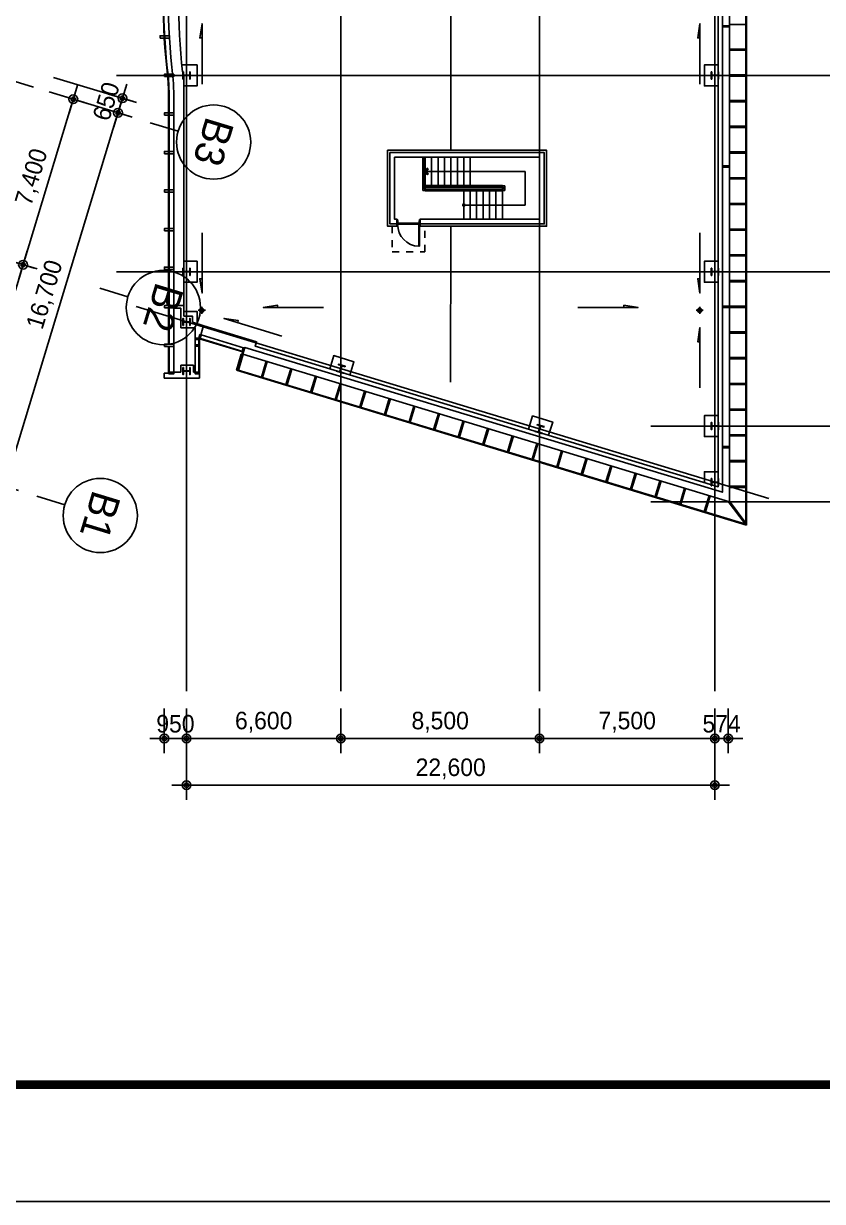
# Model space of a CAD drawing. Header units: metres. Extents: x 854089 to 1083578, y 553449 to 701949.
# Drawn here: x 964272 to 998444, y 553449 to 603847 of the extents above; entities that cross this region are included whole.
import ezdxf
from ezdxf.enums import TextEntityAlignment as Align

# ---------------------------------------------------------------- set-up
doc = ezdxf.new("R2010")
doc.units = ezdxf.units.M
doc.header["$LTSCALE"] = 300
doc.linetypes.add('CEN', pattern=[62, 60, -1, 0, -1])
doc.linetypes.add('HIDDEN', pattern=[2, 1, -1])
doc.layers.get('Defpoints').update_dxf_attribs({"color": 8})
for name, color, linetype in [('001dmp-FORM', 7, 'Continuous'), ('A-AL', 6, 'Continuous'), ('A-CEN', 1, 'CEN'), ('A-CEN-1', 1, 'Continuous'), ('A-CIRC', 6, 'Continuous'), ('A-DIM', 7, 'Continuous'), ('A-DOR', 4, 'Continuous'), ('A-ELE-9', 9, 'Continuous'), ('A-GRID-DIMS', 14, 'Continuous'), ('A-HAT-1', 9, 'Continuous'), ('A-STAIR', 4, 'Continuous'), ('A-SYM1', 7, 'Continuous'), ('A-WALL-CONC', 2, 'Continuous'), ('A-WIN-GLASS', 4, 'Continuous'), ('AL', 4, 'Continuous'), ('DIM', 7, 'Continuous'), ('DOR', 4, 'Continuous'), ('mk', 4, 'Continuous'), ('STEL', 3, 'Continuous'), ('STL', 3, 'Continuous'), ('STL1', 4, 'Continuous'), ('외장그레이팅', 4, 'Continuous'), ('프레임', 5, 'Continuous')]:
    doc.layers.add(name, color=color, linetype=linetype)
doc.layers.add('sol-land', color=8, linetype='Continuous', lineweight=25)
doc.styles.add('TEXT(돋음)', font='')
doc.styles.add('돋움', font='')
doc.styles.get('TEXT(돋음)').set_extended_font_data('Dotum')
doc.styles.get('돋움').set_extended_font_data('Dotum')
doc.dimstyles.new('DIM250', dxfattribs={"dimscale": 250, "dimtxt": 3, "dimasz": 1, "dimexe": 2, "dimexo": 3, "dimgap": 1, "dimtad": 1, "dimdec": 0, "dimzin": 0, "dimdsep": 46, "dimlunit": 6, "dimtxsty": 'TEXT(돋음)', "dimblk": 'Z_DOT', "dimcen": 2.5, "dimdle": 2, "dimclrd": 256, "dimclre": 256, "dimclrt": 3, "dimadec": 0, "dimazin": 0, "dimtfac": 1, "dimtdec": 0, "dimtix": 1, "dimtmove": 2, "dimatfit": 3, "dimldrblk": 'Z_DOT', "dimfxl": 1, "dimtolj": 1, "dimtzin": 0, "dimarcsym": 0})

# ---------------------------------------------------------------- blocks, each defined once
blk = doc.blocks.new('이중외피a')
at = {"layer": '외장그레이팅'}
for p, q in [((2453834, -667086, 0), (2453834, -750083, 0)), ((2453864, -667056, 0), (2453864, -750124, 0)), ((2432039, -743501, 0), (2432248, -742812, 0)), ((2432077, -743481, 0), (2432277, -742820, 0)), ((2432277, -742820, 0), (2432248, -742812, 0)), ((2453864, -750124, 0), (2432039, -743501, 0)), ((2453834, -750083, 0), (2432077, -743481, 0))]:
    blk.add_line(p, q, dxfattribs=at)
at = {"layer": '프레임'}
for p, q in [((2453834, -728711, 0), (2453124, -728711, 0)), ((2453834, -729761, 0), (2453124, -729761, 0)), ((2453834, -729811, 0), (2453124, -729811, 0)), ((2453834, -730861, 0), (2453124, -730861, 0)), ((2453834, -730911, 0), (2453124, -730911, 0)), ((2453834, -731961, 0), (2453124, -731961, 0)), ((2453834, -732011, 0), (2453124, -732011, 0)), ((2453834, -733061, 0), (2453124, -733061, 0)), ((2453834, -733111, 0), (2453124, -733111, 0)), ((2453834, -734161, 0), (2453124, -734161, 0)), ((2453834, -734211, 0), (2453124, -734211, 0)), ((2453834, -735261, 0), (2453124, -735261, 0)), ((2453834, -735311, 0), (2453124, -735311, 0)), ((2453834, -736361, 0), (2453124, -736361, 0)), ((2453834, -736411, 0), (2453124, -736411, 0)), ((2453834, -737461, 0), (2453124, -737461, 0)), ((2453834, -737511, 0), (2453124, -737511, 0)), ((2453834, -738561, 0), (2453124, -738561, 0)), ((2453834, -738611, 0), (2453124, -738611, 0)), ((2453834, -739661, 0), (2453124, -739661, 0)), ((2453834, -739711, 0), (2453124, -739711, 0)), ((2453834, -740761, 0), (2453124, -740761, 0)), ((2453834, -740811, 0), (2453124, -740811, 0)), ((2453834, -741861, 0), (2453124, -741861, 0)), ((2453834, -741911, 0), (2453124, -741911, 0)), ((2432303, -742734, 0), (2432077, -743481, 0)), ((2432331, -742816, 0), (2432125, -743496, 0)), ((2433312, -743114, 0), (2433105, -743793, 0)), ((2433359, -743128, 0), (2433153, -743808, 0)), ((2453834, -742961, 0), (2453124, -742961, 0)), ((2453834, -743011, 0), (2453124, -743011, 0)), ((2434364, -743433, 0), (2434158, -744113, 0)), ((2434412, -743448, 0), (2434206, -744127, 0)), ((2435417, -743753, 0), (2435211, -744432, 0)), ((2435465, -743767, 0), (2435258, -744447, 0)), ((2436469, -744072, 0), (2436263, -744751, 0)), ((2436517, -744087, 0), (2436311, -744766, 0)), ((2453834, -744061, 0), (2453124, -744061, 0)), ((2453834, -744111, 0), (2453124, -744111, 0)), ((2437522, -744391, 0), (2437316, -745071, 0)), ((2437570, -744406, 0), (2437364, -745085, 0)), ((2438575, -744711, 0), (2438368, -745390, 0)), ((2438622, -744725, 0), (2438416, -745405, 0)), ((2439627, -745030, 0), (2439421, -745710, 0)), ((2439675, -745045, 0), (2439469, -745724, 0)), ((2440680, -745350, 0), (2440474, -746029, 0)), ((2440728, -745364, 0), (2440522, -746044, 0)), ((2453834, -745161, 0), (2453124, -745161, 0)), ((2453834, -745211, 0), (2453124, -745211, 0)), ((2441732, -745669, 0), (2441526, -746348, 0)), ((2441780, -745684, 0), (2441574, -746363, 0)), ((2442785, -745988, 0), (2442579, -746668, 0)), ((2442833, -746003, 0), (2442627, -746682, 0)), ((2443838, -746308, 0), (2443631, -746987, 0)), ((2443885, -746322, 0), (2443679, -747002, 0)), ((2453834, -746261, 0), (2453124, -746261, 0)), ((2453834, -746311, 0), (2453124, -746311, 0)), ((2444890, -746627, 0), (2444684, -747307, 0)), ((2444938, -746642, 0), (2444732, -747321, 0)), ((2445943, -746947, 0), (2445737, -747626, 0)), ((2445991, -746961, 0), (2445785, -747641, 0)), ((2446995, -747266, 0), (2446789, -747945, 0)), ((2447043, -747281, 0), (2446837, -747960, 0)), ((2453834, -747361, 0), (2453124, -747361, 0)), ((2448048, -747585, 0), (2447842, -748265, 0)), ((2448096, -747600, 0), (2447890, -748279, 0)), ((2453834, -747411, 0), (2453124, -747411, 0)), ((2449101, -747905, 0), (2448895, -748584, 0)), ((2449149, -747919, 0), (2448942, -748599, 0)), ((2450153, -748224, 0), (2449947, -748904, 0)), ((2450201, -748239, 0), (2449995, -748918, 0)), ((2451206, -748544, 0), (2451000, -749223, 0)), ((2451254, -748558, 0), (2451048, -749238, 0)), ((2452259, -748863, 0), (2452052, -749542, 0)), ((2452306, -748878, 0), (2452100, -749557, 0)), ((2453834, -748461, 0), (2453124, -748461, 0)), ((2453834, -748511, 0), (2453124, -748511, 0)), ((2453071, -749110, 0), (2453793, -750071, 0)), ((2453124, -749097, 0), (2453834, -750042, 0))]:
    blk.add_line(p, q, dxfattribs=at)
blk = doc.blocks.new('dor-1000x200conc')
at = {"layer": 'A-DOR'}
for p, q in [((30, 1140), (30, 200)), ((60, 1140), (30, 1140)), ((60, 1140), (60, 200)), ((30, 200), (60, 200))]:
    blk.add_line(p, q, dxfattribs=at)
for points in [[(0, 200), (0, 0), (30, 0), (30, 45), (45, 45), (45, 155), (30, 155), (30, 200)], [(1000, 200), (1000, 0), (970, 0), (970, 45), (955, 45), (955, 155), (970, 155), (970, 200)]]:
    blk.add_lwpolyline(points, close=True, dxfattribs=at)
blk.add_arc((30, 200), 940, 0, 88.1729, dxfattribs=at)
at = {"layer": 'DOR', "color": 9}
for points in [[(30, 200), (970, 200)], [(955, 155), (45, 155)]]:
    blk.add_lwpolyline(points, dxfattribs=at)
blk = doc.blocks.new('*U27')
at = {"layer": 'STEL'}
blk.add_lwpolyline([(-25.5, -20, -0.4142136), (-7.5, -38), (-7.5, -272, -0.4142136), (-25.5, -290), (-152.5, -290), (-152.5, -310), (152.5, -310), (152.5, -290), (25.5, -290, -0.4142136), (7.5, -272), (7.5, -38, -0.4142136), (25.5, -20), (152.5, -20), (152.5, 0), (-152.5, 0), (-152.5, -20)], format="xyb", close=True, dxfattribs=at)
blk = doc.blocks.new('Z_DOT')
at = {"layer": 'DIM', "color": 7}
for p, q in [((0, -2.5), (0, 2.5)), ((-2.5, 0), (2.5, 0))]:
    blk.add_line(p, q, dxfattribs=at)
for radius in [0.75, 0.375]:
    blk.add_circle((0, 0), radius, dxfattribs=at)
blk = doc.blocks.new('*D103')
at = {"layer": 'A-DIM', "lineweight": -2, "transparency": 16777216}
for p, q in [((970293, 574536), (970293, 572758)), ((971243, 574536), (971243, 572758)), ((970043, 573258), (969793, 573258)), ((971243, 573258), (970293, 573258)), ((971493, 573258), (971743, 573258))]:
    blk.add_line(p, q, dxfattribs=at)
at = {"layer": 'Defpoints', "color": 0, "transparency": 16777216}
for p in [(970293, 575286), (971243, 575286), (970293, 573258)]:
    blk.add_point(p, dxfattribs=at)
at = {"layer": 'A-DIM', "lineweight": -2, "transparency": 16777216, "xscale": 250, "yscale": 250, "zscale": 250}
blk.add_blockref('Z_DOT', (970293, 573258), dxfattribs=at)
at = {"layer": 'A-DIM', "lineweight": -2, "transparency": 16777216, "xscale": 250, "yscale": 250, "zscale": 250, "rotation": 180.0000000005055}
blk.add_blockref('Z_DOT', (971243, 573258), dxfattribs=at)
at = {"layer": 'A-DIM', "color": 3, "transparency": 16777216, "insert": (970768, 573884), "char_height": 750, "attachment_point": 5, "style": 'TEXT(돋음)'}
blk.add_mtext('\\A1;950', dxfattribs=at)
blk = doc.blocks.new('*D104')
at = {"layer": 'A-DIM', "lineweight": -2, "transparency": 16777216}
for p, q in [((993843, 574536), (993843, 572758)), ((994417, 574536), (994417, 572758)), ((993593, 573258), (993343, 573258)), ((993843, 573258), (994417, 573258)), ((994667, 573258), (994917, 573258))]:
    blk.add_line(p, q, dxfattribs=at)
at = {"layer": 'Defpoints', "color": 0, "transparency": 16777216}
for p in [(993843, 575286), (994417, 575286), (994417, 573258)]:
    blk.add_point(p, dxfattribs=at)
at = {"layer": 'A-DIM', "lineweight": -2, "transparency": 16777216, "xscale": 250, "yscale": 250, "zscale": 250}
blk.add_blockref('Z_DOT', (993843, 573258), dxfattribs=at)
at = {"layer": 'A-DIM', "lineweight": -2, "transparency": 16777216, "xscale": 250, "yscale": 250, "zscale": 250, "rotation": 180}
blk.add_blockref('Z_DOT', (994417, 573258), dxfattribs=at)
at = {"layer": 'A-DIM', "color": 3, "transparency": 16777216, "insert": (994130, 573884), "char_height": 750, "attachment_point": 5, "style": 'TEXT(돋음)'}
blk.add_mtext('\\A1;574', dxfattribs=at)
blk = doc.blocks.new('*D105')
at = {"layer": 'A-DIM', "lineweight": -2, "transparency": 16777216}
for p, q in [((971243, 574536), (971243, 572758)), ((977843, 574536), (977843, 572758)), ((971493, 573258), (977593, 573258))]:
    blk.add_line(p, q, dxfattribs=at)
at = {"layer": 'Defpoints', "color": 0, "transparency": 16777216}
for p in [(971243, 575286), (977843, 575286), (977843, 573258)]:
    blk.add_point(p, dxfattribs=at)
at = {"layer": 'A-DIM', "lineweight": -2, "transparency": 16777216, "xscale": 250, "yscale": 250, "zscale": 250, "rotation": 180}
blk.add_blockref('Z_DOT', (971243, 573258), dxfattribs=at)
at = {"layer": 'A-DIM', "lineweight": -2, "transparency": 16777216, "xscale": 250, "yscale": 250, "zscale": 250}
blk.add_blockref('Z_DOT', (977843, 573258), dxfattribs=at)
at = {"layer": 'A-DIM', "color": 3, "transparency": 16777216, "insert": (974543, 573956), "char_height": 750, "attachment_point": 5, "style": 'TEXT(돋음)'}
blk.add_mtext('\\A1;6,600', dxfattribs=at)
blk = doc.blocks.new('*D106')
at = {"layer": 'A-DIM', "lineweight": -2, "transparency": 16777216}
for p, q in [((993843, 574536), (993843, 570758)), ((971243, 573786), (971243, 570758)), ((971493, 571258), (993593, 571258))]:
    blk.add_line(p, q, dxfattribs=at)
at = {"layer": 'Defpoints', "color": 0, "transparency": 16777216}
for p in [(993843, 575286), (971243, 574536), (993843, 571258)]:
    blk.add_point(p, dxfattribs=at)
at = {"layer": 'A-DIM', "lineweight": -2, "transparency": 16777216, "xscale": 250, "yscale": 250, "zscale": 250, "rotation": 180}
blk.add_blockref('Z_DOT', (971243, 571258), dxfattribs=at)
at = {"layer": 'A-DIM', "lineweight": -2, "transparency": 16777216, "xscale": 250, "yscale": 250, "zscale": 250}
blk.add_blockref('Z_DOT', (993843, 571258), dxfattribs=at)
at = {"layer": 'A-DIM', "color": 3, "transparency": 16777216, "insert": (982543, 571956), "char_height": 750, "attachment_point": 5, "style": 'TEXT(돋음)'}
blk.add_mtext('\\A1;22,600', dxfattribs=at)
blk = doc.blocks.new('*D107')
at = {"layer": 'A-DIM', "lineweight": -2, "transparency": 16777216}
for p, q in [((977843, 574536), (977843, 572758)), ((986343, 574536), (986343, 572758)), ((978093, 573258), (986093, 573258))]:
    blk.add_line(p, q, dxfattribs=at)
at = {"layer": 'Defpoints', "color": 0, "transparency": 16777216}
for p in [(977843, 575286), (986343, 575286), (986343, 573258)]:
    blk.add_point(p, dxfattribs=at)
at = {"layer": 'A-DIM', "lineweight": -2, "transparency": 16777216, "xscale": 250, "yscale": 250, "zscale": 250, "rotation": 180}
blk.add_blockref('Z_DOT', (977843, 573258), dxfattribs=at)
at = {"layer": 'A-DIM', "lineweight": -2, "transparency": 16777216, "xscale": 250, "yscale": 250, "zscale": 250}
blk.add_blockref('Z_DOT', (986343, 573258), dxfattribs=at)
at = {"layer": 'A-DIM', "color": 3, "transparency": 16777216, "insert": (982093, 573956), "char_height": 750, "attachment_point": 5, "style": 'TEXT(돋음)'}
blk.add_mtext('\\A1;8,500', dxfattribs=at)
blk = doc.blocks.new('*D108')
at = {"layer": 'A-DIM', "lineweight": -2, "transparency": 16777216}
for p, q in [((986343, 574536), (986343, 572758)), ((993843, 574536), (993843, 572758)), ((986593, 573258), (993593, 573258))]:
    blk.add_line(p, q, dxfattribs=at)
at = {"layer": 'Defpoints', "color": 0, "transparency": 16777216}
for p in [(986343, 575286), (993843, 575286), (993843, 573258)]:
    blk.add_point(p, dxfattribs=at)
at = {"layer": 'A-DIM', "lineweight": -2, "transparency": 16777216, "xscale": 250, "yscale": 250, "zscale": 250, "rotation": 180}
blk.add_blockref('Z_DOT', (986343, 573258), dxfattribs=at)
at = {"layer": 'A-DIM', "lineweight": -2, "transparency": 16777216, "xscale": 250, "yscale": 250, "zscale": 250}
blk.add_blockref('Z_DOT', (993843, 573258), dxfattribs=at)
at = {"layer": 'A-DIM', "color": 3, "transparency": 16777216, "insert": (990093, 573956), "char_height": 750, "attachment_point": 5, "style": 'TEXT(돋음)'}
blk.add_mtext('\\A1;7,500', dxfattribs=at)
blk = doc.blocks.new('*U40')
blk.add_line((0, 5), (0, 0))
blk.add_circle((0, 11.35), 6.35)
at = {"color": 3, "style": '돋움'}
blk.add_attdef('NO', text='', height=5, dxfattribs=at).set_placement((0, 11.35), align=Align.MIDDLE_CENTER)
blk = doc.blocks.new('*D129')
at = {"layer": 'A-DIM', "lineweight": -2, "transparency": 16777216}
for p, q in [((965369, 600921), (966877, 600464)), ((966326, 600370), (964323, 593767)), ((963220, 593840), (964728, 593382))]:
    blk.add_line(p, q, dxfattribs=at)
at = {"layer": 'Defpoints', "color": 0, "transparency": 16777216}
for p in [(964651, 601139), (962503, 594058), (964250, 593528)]:
    blk.add_point(p, dxfattribs=at)
at = {"layer": 'A-DIM', "lineweight": -2, "transparency": 16777216, "xscale": 250, "yscale": 250, "zscale": 250}
for p, rotation in [((966399, 600609), 73.1200000005122), ((964250, 593528), 253.1200000005122)]:
    blk.add_blockref('Z_DOT', p, dxfattribs=dict(at, rotation=rotation))
at = {"layer": 'A-DIM', "color": 3, "transparency": 16777216, "insert": (964657, 597271), "char_height": 750, "attachment_point": 5, "rotation": 73.12, "style": 'TEXT(돋음)'}
blk.add_mtext('\\A1;7,400', dxfattribs=at)
blk = doc.blocks.new('*D130')
at = {"layer": 'A-DIM', "lineweight": -2, "transparency": 16777216}
for p, q in [((963220, 593840), (964728, 593382)), ((964177, 593288), (961622, 584867)), ((960520, 584941), (962028, 584483))]:
    blk.add_line(p, q, dxfattribs=at)
at = {"layer": 'Defpoints', "color": 0, "transparency": 16777216}
for p in [(962503, 594058), (959802, 585158), (961550, 584628)]:
    blk.add_point(p, dxfattribs=at)
at = {"layer": 'A-DIM', "lineweight": -2, "transparency": 16777216, "xscale": 250, "yscale": 250, "zscale": 250}
for p, rotation in [((964250, 593528), 73.1200000005114), ((961550, 584628), 253.1200000005114)]:
    blk.add_blockref('Z_DOT', p, dxfattribs=dict(at, rotation=rotation))
at = {"layer": 'A-DIM', "color": 3, "transparency": 16777216, "insert": (962232, 589281), "char_height": 750, "attachment_point": 5, "rotation": 73.12, "style": 'TEXT(돋음)'}
blk.add_mtext('\\A1;9,300', dxfattribs=at)
blk = doc.blocks.new('*D131')
at = {"layer": 'A-DIM', "lineweight": -2, "transparency": 16777216}
for p, q in [((965369, 600921), (968791, 599883)), ((963536, 584287), (968240, 599789)), ((960520, 584941), (963942, 583902))]:
    blk.add_line(p, q, dxfattribs=at)
at = {"layer": 'Defpoints', "color": 0, "transparency": 16777216}
for p in [(964651, 601139), (968313, 600028), (959802, 585158)]:
    blk.add_point(p, dxfattribs=at)
at = {"layer": 'A-DIM', "lineweight": -2, "transparency": 16777216, "xscale": 250, "yscale": 250, "zscale": 250}
for p, rotation in [((968313, 600028), 73.12000000050872), ((963463, 584048), 253.1200000005087)]:
    blk.add_blockref('Z_DOT', p, dxfattribs=dict(at, rotation=rotation))
at = {"layer": 'A-DIM', "color": 3, "transparency": 16777216, "insert": (965220, 592240), "char_height": 750, "attachment_point": 5, "rotation": 73.12, "style": 'TEXT(돋음)'}
blk.add_mtext('\\A1;16,700', dxfattribs=at)
blk = doc.blocks.new('*D132')
at = {"layer": 'A-DIM', "lineweight": -2, "transparency": 16777216}
for p, q in [((965558, 601543), (968980, 600505)), ((965369, 600921), (968791, 599883)), ((968574, 600889), (968647, 601128)), ((968501, 600650), (968313, 600028)), ((968240, 599789), (968167, 599550))]:
    blk.add_line(p, q, dxfattribs=at)
at = {"layer": 'Defpoints', "color": 0, "transparency": 16777216}
for p in [(964840, 601761), (964651, 601139), (968313, 600028)]:
    blk.add_point(p, dxfattribs=at)
at = {"layer": 'A-DIM', "lineweight": -2, "transparency": 16777216, "xscale": 250, "yscale": 250, "zscale": 250}
for p, rotation in [((968501, 600650), 253.1200000004113), ((968313, 600028), 73.12000000041132)]:
    blk.add_blockref('Z_DOT', p, dxfattribs=dict(at, rotation=rotation))
at = {"layer": 'A-DIM', "color": 3, "transparency": 16777216, "insert": (967808, 600521), "char_height": 750, "attachment_point": 5, "rotation": 73.12, "style": 'TEXT(돋음)'}
blk.add_mtext('\\A1;650', dxfattribs=at)
blk = doc.blocks.new('xref-sheet(건축)')
at = {"layer": '001dmp-FORM', "color": 30}
blk.add_lwpolyline([(8410, 5940), (0, 5940), (0, 0), (8410, 0)], close=True, dxfattribs=at)
at = {"layer": '001dmp-FORM', "const_width": 15}
blk.add_lwpolyline([(300, 200), (300, 5740), (8210, 5740), (8210, 200)], close=True, dxfattribs=at)

msp = doc.modelspace()

# ---------------------------------------------------------------- hatches: boundary and pattern name
at = {"layer": 'A-SYM1'}
msp.add_hatch(color=7, dxfattribs=at).paths.add_polyline_path([(981537.9, 597659.3), (981576.4, 597637.1), (981509.7, 597521.6), (981576.4, 597406.1), (981537.9, 597383.9), (981458.4, 597521.6)])
msp.add_hatch(color=7, dxfattribs=at).paths.add_polyline_path([(981537.9, 597659.3), (981576.4, 597637.1), (981509.7, 597521.6), (981576.4, 597406.1), (981537.9, 597383.9), (981458.4, 597521.6)])
h = msp.add_hatch(color=7, dxfattribs=at)
edge = h.paths.add_edge_path()
edge.add_arc((983103.4, 596081.6), 80, 540, 720, ccw=False)
edge.add_arc((983103.4, 596081.6), 80, 360, 540, ccw=False)
h = msp.add_hatch(color=7, dxfattribs=at)
edge = h.paths.add_edge_path()
edge.add_arc((983103.4, 596081.6), 80, 540, 720, ccw=False)
edge.add_arc((983103.4, 596081.6), 80, 360, 540, ccw=False)

# ---------------------------------------------------------------- linework, layer by layer
at = {"elevation": 0}
for points in [[(970110.6, 603226.6), (970110.6, 603326.6), (970510.6, 603326.6), (970510.6, 603226.6)], [(970294, 601576.6), (970294, 601676.6), (970694, 601676.6), (970694, 601576.6)], [(970294, 599926.7), (970294, 600026.7), (970694, 600026.7), (970694, 599926.7)], [(970294, 598276.7), (970294, 598376.7), (970694, 598376.7), (970694, 598276.7)], [(970294, 596626.7), (970294, 596726.7), (970694, 596726.7), (970694, 596626.7)], [(970294, 594976.6), (970294, 595076.6), (970694, 595076.6), (970694, 594976.6)], [(970294, 593326.7), (970294, 593426.7), (970694, 593426.7), (970694, 593326.7)], [(970294, 591676.7), (970294, 591776.7), (970694, 591776.7), (970694, 591676.7)], [(970294, 590026.7), (970294, 590126.7), (970694, 590126.7), (970694, 590026.7)]]:
    msp.add_lwpolyline(points, close=True, dxfattribs=at)
at = {"layer": 'A-AL', "ltscale": 3, "elevation": 0}
for points in [[(915886.6, 646914.8), (909565.3, 667746.6), (994463.4, 667746.6), (994463.4, 583386.9), (973651.2, 589702.2), (973738.2, 589989.3), (994163.4, 583791.4), (994163.4, 624326.6), (993343.4, 624326.6)], [(980243.4, 595276.6), (980243.4, 595176.6), (979843.4, 595176.6), (979843.4, 598426.6), (986643.4, 598426.6), (986643.4, 595176.6), (981243.4, 595176.6), (981243.4, 595276.6)], [(980243.4, 595276.6), (980243.4, 595176.6), (979843.4, 595176.6), (979843.4, 598426.6), (986643.4, 598426.6), (986643.4, 595176.6), (981243.4, 595176.6), (981243.4, 595276.6)]]:
    msp.add_lwpolyline(points, dxfattribs=at)
at = {"layer": 'A-CEN'}
for p, q in [((971893.4, 591423.7, 0), (971893.4, 591732.7, 0)), ((993193.4, 591423.7, 0), (993193.4, 591732.7, 0)), ((971738.9, 591578.2, 0), (972047.9, 591578.2, 0)), ((993038.9, 591578.2, 0), (993347.9, 591578.2, 0))]:
    msp.add_line(p, q, dxfattribs=at)
at = {"layer": 'A-CEN-1', "linetype": 'Continuous'}
for p, q in [((971243.4, 681575.2), (971243.4, 575286)), ((977843.4, 681575.2), (977843.4, 575286)), ((986343.4, 681575.2), (986343.4, 575286)), ((993843.4, 681575.2), (993843.4, 575286)), ((917731.6, 615376.4), (964690.2, 601127.2)), ((1019023.5, 601626.6), (968243.4, 601626.6)), ((1019023.5, 593226.6), (968243.4, 593226.6)), ((969084.4, 591735.9), (996149.3, 583523.2)), ((1019023.5, 586626.6), (991103.1, 586626.6)), ((1019023.5, 583386.9), (991103.1, 583386.9))]:
    msp.add_line(p, q, dxfattribs=at)
at = {"layer": 'A-CIRC', "const_width": 125, "elevation": 0}
for points in [[(994163.4, 603726.6), (994463.4, 603726.6)], [(994163.4, 597726.6), (994463.4, 597726.6)], [(994163.4, 591726.6), (994463.4, 591726.6)], [(994163.4, 585726.6), (994463.4, 585726.6)]]:
    msp.add_lwpolyline(points, dxfattribs=at)
at = {"layer": 'A-CIRC'}
for centre, radius in [((971893.4, 591578.2, 0), 93.7), ((993193.4, 591578.2, 0), 93.7), ((971893.4, 591578.2, 0), 75), ((993193.4, 591578.2, 0), 75)]:
    msp.add_circle(centre, radius, dxfattribs=at)
at = {"layer": 'A-ELE-9', "elevation": 0}
for points in [[(993989, 624326.6), (993989, 584027.5), (974181.5, 590038), (974240.9, 590233.8), (971980.3, 590919.8)], [(971043.6, 602076.6), (971693.4, 602076.6), (971693.4, 601176.6), (971128.4, 601176.6)], [(993989.2, 601176.6), (993393.4, 601176.6), (993393.4, 602076.6), (993989.2, 602076.6)], [(971128.4, 591781.6), (971128.4, 601619.1)], [(971128.4, 593676.6), (971693.4, 593676.6), (971693.4, 592776.6), (971128.4, 592776.6)], [(993989.2, 592776.6), (993393.4, 592776.6), (993393.4, 593676.6), (993989.2, 593676.6)], [(971128.4, 591530.3), (971693.3, 591530.3), (971693.3, 591006.9)], [(977370.5, 589069.1), (977543.5, 589639.3), (978404.7, 589377.9), (978231.7, 588807.8)], [(985870.5, 586489.8), (986043.5, 587060), (986904.7, 586798.7), (986731.7, 586228.5)], [(993989.2, 586176.6), (993393.4, 586176.6), (993393.4, 587076.6), (993989.2, 587076.6)], [(993393.4, 584208.3), (993393.4, 584672.9), (993989.2, 584672.9)]]:
    msp.add_lwpolyline(points, dxfattribs=at)
at = {"layer": 'A-HAT-1', "linetype": 'HIDDEN', "elevation": 0}
msp.add_lwpolyline([(980043.4, 595176.6), (980043.4, 594076.6), (981443.4, 594076.6), (981443.4, 595176.6)], dxfattribs=at)
at = {"layer": 'A-STAIR'}
for p, q in [((981353.4, 598126.6, 0), (981353.4, 596706.6, 0)), ((981353.4, 598126.6, 0), (981353.4, 596706.6, 0)), ((981403.4, 598126.6, 0), (981403.4, 596756.6, 0)), ((981403.4, 598126.6, 0), (981403.4, 596756.6, 0)), ((981453.4, 598126.6, 0), (981453.4, 596756.6, 0)), ((981453.4, 598126.6, 0), (981453.4, 596756.6, 0)), ((981728.4, 598126.6, 0), (981728.4, 596916.6, 0)), ((981728.4, 598126.6, 0), (981728.4, 596916.6, 0)), ((982003.4, 598126.6, 0), (982003.4, 596916.6, 0)), ((982003.4, 598126.6, 0), (982003.4, 596916.6, 0)), ((982278.4, 598126.6, 0), (982278.4, 596916.6, 0)), ((982278.4, 598126.6, 0), (982278.4, 596916.6, 0)), ((982553.4, 598126.6, 0), (982553.4, 596916.6, 0)), ((982553.4, 598126.6, 0), (982553.4, 596916.6, 0)), ((982828.4, 598126.6, 0), (982828.4, 596916.6, 0)), ((982828.4, 598126.6, 0), (982828.4, 596916.6, 0)), ((983103.4, 598126.6, 0), (983103.4, 596916.6, 0)), ((983103.4, 598126.6, 0), (983103.4, 596916.6, 0)), ((983378.4, 598126.6, 0), (983378.4, 596916.6, 0)), ((983378.4, 598126.6, 0), (983378.4, 596916.6, 0)), ((981403.4, 596756.6, 0), (984803.4, 596756.6, 0)), ((981403.4, 596756.6, 0), (984803.4, 596756.6, 0)), ((981453.4, 596916.6, 0), (984753.4, 596916.6, 0)), ((981453.4, 596916.6, 0), (984753.4, 596916.6, 0)), ((981453.4, 596896.6, 0), (984853.4, 596896.6, 0)), ((981453.4, 596896.6, 0), (984853.4, 596896.6, 0)), ((981453.4, 596846.6, 0), (984803.4, 596846.6, 0)), ((981453.4, 596846.6, 0), (984803.4, 596846.6, 0)), ((984753.4, 596846.6, 0), (984753.4, 596756.6, 0)), ((984753.4, 596846.6, 0), (984753.4, 596756.6, 0)), ((984803.4, 596846.6, 0), (984803.4, 596756.6, 0)), ((984803.4, 596846.6, 0), (984803.4, 596756.6, 0)), ((984853.4, 596896.6, 0), (984853.4, 596706.6, 0)), ((984853.4, 596896.6, 0), (984853.4, 596706.6, 0)), ((981353.4, 596706.6, 0), (984853.4, 596706.6, 0)), ((981353.4, 596706.6, 0), (984853.4, 596706.6, 0)), ((981453.4, 596686.6, 0), (984753.4, 596686.6, 0)), ((981453.4, 596686.6, 0), (984753.4, 596686.6, 0)), ((983103.4, 596686.6, 0), (983103.4, 595476.6, 0)), ((983103.4, 596686.6, 0), (983103.4, 595476.6, 0)), ((983378.4, 596686.6, 0), (983378.4, 595476.6, 0)), ((983378.4, 596686.6, 0), (983378.4, 595476.6, 0)), ((983653.4, 596686.6, 0), (983653.4, 595476.6, 0)), ((983653.4, 596686.6, 0), (983653.4, 595476.6, 0)), ((983928.4, 596686.6, 0), (983928.4, 595476.6, 0)), ((983928.4, 596686.6, 0), (983928.4, 595476.6, 0)), ((984203.4, 596686.6, 0), (984203.4, 595476.6, 0)), ((984203.4, 596686.6, 0), (984203.4, 595476.6, 0)), ((984478.4, 596686.6, 0), (984478.4, 595476.6, 0)), ((984478.4, 596686.6, 0), (984478.4, 595476.6, 0)), ((984753.4, 596706.6, 0), (984753.4, 595476.6, 0)), ((984753.4, 596706.6, 0), (984753.4, 595476.6, 0))]:
    msp.add_line(p, q, dxfattribs=at)
at = {"layer": 'A-STAIR', "elevation": 0}
for points in [[(984753.4, 596916.6), (984753.4, 596896.6)], [(981453.4, 596686.6), (981453.4, 596706.6)]]:
    msp.add_lwpolyline(points, dxfattribs=at)
at = {"layer": 'A-SYM1', "color": 7}
for p, q in [((981458.4, 597521.6, 0), (985733.4, 597521.6, 0)), ((981458.4, 597521.6, 0), (985733.4, 597521.6, 0)), ((985733.4, 597521.6, 0), (985733.4, 596081.6, 0)), ((985733.4, 597521.6, 0), (985733.4, 596081.6, 0)), ((983103.4, 596081.6, 0), (985733.4, 596081.6, 0)), ((983103.4, 596081.6, 0), (985733.4, 596081.6, 0))]:
    msp.add_line(p, q, dxfattribs=at)
at = {"layer": 'A-SYM1', "color": 7, "elevation": 0}
msp.add_lwpolyline([(981576.4, 597637.1), (981509.7, 597521.6), (981576.4, 597406.1), (981537.9, 597383.9), (981458.4, 597521.6), (981537.9, 597659.3)], close=True, dxfattribs=at)
msp.add_lwpolyline([(981576.4, 597637.1), (981509.7, 597521.6), (981576.4, 597406.1), (981537.9, 597383.9), (981458.4, 597521.6), (981537.9, 597659.3)], close=True, dxfattribs=at)
at = {"layer": 'A-WALL-CONC', "elevation": 0}
msp.add_lwpolyline([(979943.4, 598326.6), (979943.4, 595276.6), (980243.4, 595276.6), (980243.4, 595476.6), (980143.4, 595476.6), (980143.4, 598126.6), (986343.4, 598126.6), (986343.4, 595476.6), (981243.4, 595476.6), (981243.4, 595276.6), (986543.4, 595276.6), (986543.4, 598326.6)], close=True, dxfattribs=at)
at = {"layer": 'A-WIN-GLASS', "color": 9}
for p, q in [((971088.4, 601779.1, 0), (971075.9, 601779.1, 0)), ((970694, 600887.7, 0), (970694, 588934.1, 0)), ((971613.4, 588934.1, 0), (971613.4, 590330.3, 0)), ((971874.4, 590523.8, 0), (973729.6, 589960.9, 0))]:
    msp.add_line(p, q, dxfattribs=at)
at = {"layer": 'A-WIN-GLASS'}
for p, q in [((970470, 600886.6, 0), (970470, 591776.7, 0)), ((970494, 600886.6, 0), (970494, 591776.7, 0)), ((970470, 591676.7, 0), (970470, 590126.7, 0)), ((970494, 591676.7, 0), (970494, 590126.7, 0)), ((971769.4, 588896.6, 0), (971769.4, 590360.3, 0)), ((971793.4, 590360.3, 0), (971769.4, 590360.3, 0)), ((971800.4, 590383.3, 0), (971793.4, 590360.3, 0)), ((971793.4, 590360.3, 0), (973648.6, 589797.3, 0)), ((971793.4, 588896.6, 0), (971793.4, 590360.3, 0)), ((971800.4, 590383.3, 0), (973655.6, 589820.3, 0)), ((970470, 590026.7, 0), (970470, 588886.6, 0)), ((970494, 590026.7, 0), (970494, 588886.6, 0)), ((973648.6, 589797.3, 0), (973655.6, 589820.3, 0)), ((970494, 588896.6, 0), (970470, 588896.6, 0)), ((971769.4, 588896.6, 0), (971793.4, 588896.6, 0))]:
    msp.add_line(p, q, dxfattribs=at)
at = {"layer": 'A-WIN-GLASS', "elevation": 0}
for points in [[(971769.4, 590390.3), (971613.4, 590390.3), (971613.4, 590330.3), (971769.4, 590330.3)], [(971874.4, 590523.8), (971817, 590541.2), (971771.7, 590392), (971829.1, 590374.5)], [(971769.4, 590106.7), (971613.4, 590106.7), (971613.4, 590046.7), (971769.4, 590046.7)], [(973729.6, 589960.9), (973672.2, 589978.3), (973626.9, 589829), (973684.3, 589811.6)], [(970694, 588934.1), (970494, 588934.1), (970494, 588859.1), (970694, 588859.1)], [(971769.4, 588934.1), (971613.4, 588934.1), (971613.4, 588859.1), (971769.4, 588859.1)]]:
    msp.add_lwpolyline(points, close=True, dxfattribs=at)
at = {"layer": 'A-WIN-GLASS'}
for centre, radius, start, end in [((998743.4, 604926.6, 0), 28505, 173.15575, 186.84425), ((998743.4, 604926.6, 0), 28481, 173.15575, 186.84425), ((963214, 600886.6, 0), 7256, 0, 5.13692), ((963214, 600886.6, 0), 7280, 0, 5.13692)]:
    msp.add_arc(centre, radius, start, end, dxfattribs=at)
at = {"layer": 'A-WIN-GLASS', "color": 9}
for centre, radius, start, end in [((998743.4, 604926.6, 0), 28281, 173.15575, 186.84425), ((998743.4, 604926.6, 0), 27846, 173.50985, 186.49015), ((963214, 600886.6, 0), 7480, 0, 5.13692)]:
    msp.add_arc(centre, radius, start, end, dxfattribs=at)
at = {"layer": 'AL'}
for p, q in [((970694, 591781.6, 0), (971128.4, 591781.6, 0)), ((970694, 591671.6, 0), (970993.4, 591671.6, 0)), ((970993.4, 590830.7, 0), (970993.4, 591671.6, 0)), ((971128.4, 591781.6, 0), (971128.4, 591330.7, 0)), ((971613.4, 590830.7, 0), (970993.4, 590830.7, 0)), ((971980.3, 590919.8, 0), (971493.4, 591067.6, 0)), ((971613.4, 590339.7, 0), (971613.4, 590830.7, 0)), ((971613.4, 590390.3, 0), (971613.4, 590830.7, 0)), ((971847.9, 590531.8, 0), (971966.9, 590923.9, 0)), ((970993.4, 588934.1, 0), (970993.4, 589226.6, 0)), ((970993.4, 589226.6, 0), (971537.4, 589226.6, 0)), ((971537.4, 589226.6, 0), (971537.4, 588934.1, 0)), ((970694, 588934.1, 0), (970993.4, 588934.1, 0)), ((971613.4, 588934.1, 0), (971537.4, 588934.1, 0))]:
    msp.add_line(p, q, dxfattribs=at)
at = {"layer": 'AL', "elevation": 0}
msp.add_lwpolyline([(971128.4, 591330.7), (971493.4, 591330.7), (971493.4, 591067.6)], dxfattribs=at)
at = {"layer": 'mk', "elevation": 0}
for points in [[(971905.1, 601259.8), (971905.1, 603842.2), (971811, 603230.7), (971905.1, 603230.7)], [(993205.1, 601259.8), (993205.1, 603842.2), (993111, 603230.7), (993205.1, 603230.7)], [(971905.1, 594896.6), (971905.1, 592314.1), (971811, 592925.6), (971905.1, 592925.6)], [(993205.1, 594896.6), (993205.1, 592314.1), (993111, 592925.6), (993205.1, 592925.6)], [(977108.2, 591700.2), (974525.7, 591700.2), (975137.2, 591794.3), (975137.2, 591700.2)], [(987978.6, 591700.2), (990561.1, 591700.2), (989949.5, 591794.3), (989949.5, 591700.2)], [(975317.2, 590478.4), (972846, 591228.3), (973458.5, 591140.7), (973431.2, 591050.7)], [(993205.1, 588259.8), (993205.1, 590842.2), (993111, 590230.7), (993205.1, 590230.7)]]:
    msp.add_lwpolyline(points, dxfattribs=at)
at = {"layer": 'sol-land'}
for p, q in [((982543.4, 624326.6, 0), (982543.4, 598426.6, 0)), ((982543.4, 595176.6, 0), (982533.5, 588507.4, 0))]:
    msp.add_line(p, q, dxfattribs=at)
at = {"layer": 'STL1'}
for p, q in [((970494, 588886.6, 0), (970293.4, 588886.6, 0)), ((970293.4, 588886.6, 0), (970293.4, 588676.6, 0)), ((970293.4, 588676.6, 0), (971793.4, 588676.6, 0)), ((971769.4, 588886.6, 0), (971793.4, 588886.6, 0)), ((971793.4, 588676.6, 0), (971793.4, 588886.6, 0))]:
    msp.add_line(p, q, dxfattribs=at)
at = {"layer": '프레임'}
for p, q in [((995173.4, 603801.6, 0), (994463.4, 603801.6, 0)), ((995173.4, 602751.6, 0), (994463.4, 602751.6, 0)), ((995173.4, 602701.6, 0), (994463.4, 602701.6, 0)), ((995173.4, 601651.6, 0), (994463.4, 601651.6, 0)), ((995173.4, 601651.6, 0), (994463.4, 601651.6, 0)), ((995173.4, 601601.6, 0), (994463.4, 601601.6, 0)), ((995173.4, 601601.6, 0), (994463.4, 601601.6, 0)), ((995173.4, 600551.6, 0), (994463.4, 600551.6, 0)), ((995173.4, 600501.6, 0), (994463.4, 600501.6, 0)), ((995173.4, 599451.6, 0), (994463.4, 599451.6, 0)), ((995173.4, 599401.6, 0), (994463.4, 599401.6, 0)), ((995173.4, 598351.6, 0), (994463.4, 598351.6, 0)), ((995173.4, 598301.6, 0), (994463.4, 598301.6, 0)), ((995173.4, 597251.6, 0), (994463.4, 597251.6, 0)), ((995173.4, 597201.6, 0), (994463.4, 597201.6, 0)), ((995173.4, 596151.6, 0), (994463.4, 596151.6, 0)), ((995173.4, 596101.6, 0), (994463.4, 596101.6, 0)), ((995173.4, 595051.6, 0), (994463.4, 595051.6, 0)), ((995173.4, 595001.6, 0), (994463.4, 595001.6, 0)), ((995173.4, 593951.6, 0), (994463.4, 593951.6, 0)), ((995173.4, 593901.6, 0), (994463.4, 593901.6, 0)), ((995173.4, 592851.6, 0), (994463.4, 592851.6, 0)), ((995173.4, 592801.6, 0), (994463.4, 592801.6, 0)), ((995173.4, 591751.6, 0), (994463.4, 591751.6, 0)), ((995173.4, 591701.6, 0), (994463.4, 591701.6, 0)), ((995173.4, 590651.6, 0), (994463.4, 590651.6, 0)), ((995173.4, 590601.6, 0), (994463.4, 590601.6, 0)), ((995173.4, 589551.6, 0), (994463.4, 589551.6, 0)), ((995173.4, 589501.6, 0), (994463.4, 589501.6, 0)), ((995173.4, 588451.6, 0), (994463.4, 588451.6, 0)), ((995173.4, 588401.6, 0), (994463.4, 588401.6, 0)), ((995173.4, 587351.6, 0), (994463.4, 587351.6, 0)), ((995173.4, 587301.6, 0), (994463.4, 587301.6, 0)), ((995173.4, 586251.6, 0), (994463.4, 586251.6, 0)), ((995173.4, 586201.6, 0), (994463.4, 586201.6, 0)), ((995173.4, 585151.6, 0), (994463.4, 585151.6, 0)), ((995173.4, 585101.6, 0), (994463.4, 585101.6, 0)), ((995173.4, 584051.6, 0), (994463.4, 584051.6, 0)), ((995173.4, 584001.6, 0), (994463.4, 584001.6, 0))]:
    msp.add_line(p, q, dxfattribs=at)

# ---------------------------------------------------------------- block references
at = {"xscale": 24.9999912600033, "yscale": 24.9999912364292, "zscale": 24.99999123690949}
msp.add_blockref('xref-sheet(건축)', (854089, 553449.2), dxfattribs=at)
msp.add_blockref('이중외피a', (-1458661, 1332512.7))
at = {"rotation": 179.9999997198555}
msp.add_blockref('dor-1000x200conc', (981243.4, 595456.6, 0), dxfattribs=at)
at = {"layer": 'A-GRID-DIMS'}
for p, xscale, yscale, zscale, rotation, values in [((969687.2, 599600.6, 0), 250.000000000148, 250.000000000148, 250.000000000148, 253.1091880897799, {'NO': 'B3'}), ((967538.5, 592519.4, 0), 250.0000000002156, 250.0000000002156, 250.0000000002156, 253.1091880897289, {'NO': 'B2'}), ((967538.5, 592519.4, 0), 250.000000000148, 250.000000000148, 250.000000000148, 253.1091880897799, {'NO': 'B2'}), ((964838.1, 583620.1, 0), 250.0000000001094, 250.0000000001094, 250.0000000001094, 253.109180622014, {'NO': 'B1'})]:
    msp.add_blockref('*U40', p, dxfattribs=dict(at, xscale=xscale, yscale=yscale, zscale=zscale, rotation=rotation)).add_auto_attribs(values)
at = {"layer": 'STL', "xscale": -1}
for p, rotation in [((971088.4, 601626.6, 0), 89.99999978655657), ((993998.4, 601626.6, 0), 269.9999997865566), ((971088.4, 593226.6, 0), 89.99999978655657), ((993998.4, 593226.6, 0), 269.9999997865566), ((971088.4, 591080.7, 0), 89.99999978655657), ((977798.4, 588929.7, 0), 163.1199997235918), ((971088.4, 588976.7, 0), 89.99999978655657), ((986298.4, 586350.4, 0), 163.1199997235918), ((993998.4, 586626.6, 0), 269.9999997865566), ((993998.4, 584222.9, 0), 269.9999997865566)]:
    msp.add_blockref('*U27', p, dxfattribs=dict(at, rotation=rotation))

# ---------------------------------------------------------------- dimensions: what is measured, and where the dimension line sits
at = {"layer": 'A-DIM'}
for p1, p2, distance, picture, middle in [((964840.2, 601760.9, 0), (964651.5, 601138.9, 0), 3826, '*D132', (967808.4, 600520.6, 0)), ((959802.3, 585158.5, 0), (964651.5, 601138.9, 0), -3826, '*D131', (965220.3, 592240.4, 0)), ((964651.5, 601138.9, 0), (962502.7, 594057.8, 0), 1826, '*D129', (964656.7, 597270.8, 0)), ((962502.7, 594057.8, 0), (959802.3, 585158.5, 0), 1826, '*D130', (962232.1, 589280.5, 0)), ((971243.4, 575286, 0), (970293.4, 575286, 0), 2027.9, '*D103', (970768.4, 573883.6, 0))]:
    dim = msp.add_aligned_dim(p1=p1, p2=p2, distance=distance, dimstyle='DIM250', override={"dimfxl": 2}, dxfattribs=at)
    dim.commit()
    dim.dimension.update_dxf_attribs({"geometry": picture, "text_midpoint": middle})
for base, p1, p2, picture, middle in [((977843.4, 573258.1, 0), (971243.4, 575286, 0), (977843.4, 575286, 0), '*D105', (974543.4, 573955.9, 0)), ((993843.4, 571258.1, 0), (971243.4, 574536, 0), (993843.4, 575286, 0), '*D106', (982543.4, 571955.9, 0)), ((986343.4, 573258.1, 0), (977843.4, 575286, 0), (986343.4, 575286, 0), '*D107', (982093.4, 573955.9, 0)), ((993843.4, 573258.1, 0), (986343.4, 575286, 0), (993843.4, 575286, 0), '*D108', (990093.4, 573955.9, 0))]:
    dim = msp.add_linear_dim(base=base, p1=p1, p2=p2, dimstyle='DIM250', dxfattribs=at)
    dim.commit()
    dim.dimension.update_dxf_attribs({"geometry": picture, "text_midpoint": middle})
dim = msp.add_linear_dim(base=(994417.4, 573258.1, 0), p1=(993843.4, 575286, 0), p2=(994417.4, 575286, 0), dimstyle='DIM250', override={"dimfxl": 2}, dxfattribs=at)
dim.commit()
dim.dimension.update_dxf_attribs({"geometry": '*D104', "text_midpoint": (994130.4, 573883.6, 0)})

doc.saveas('drawing.dxf')
